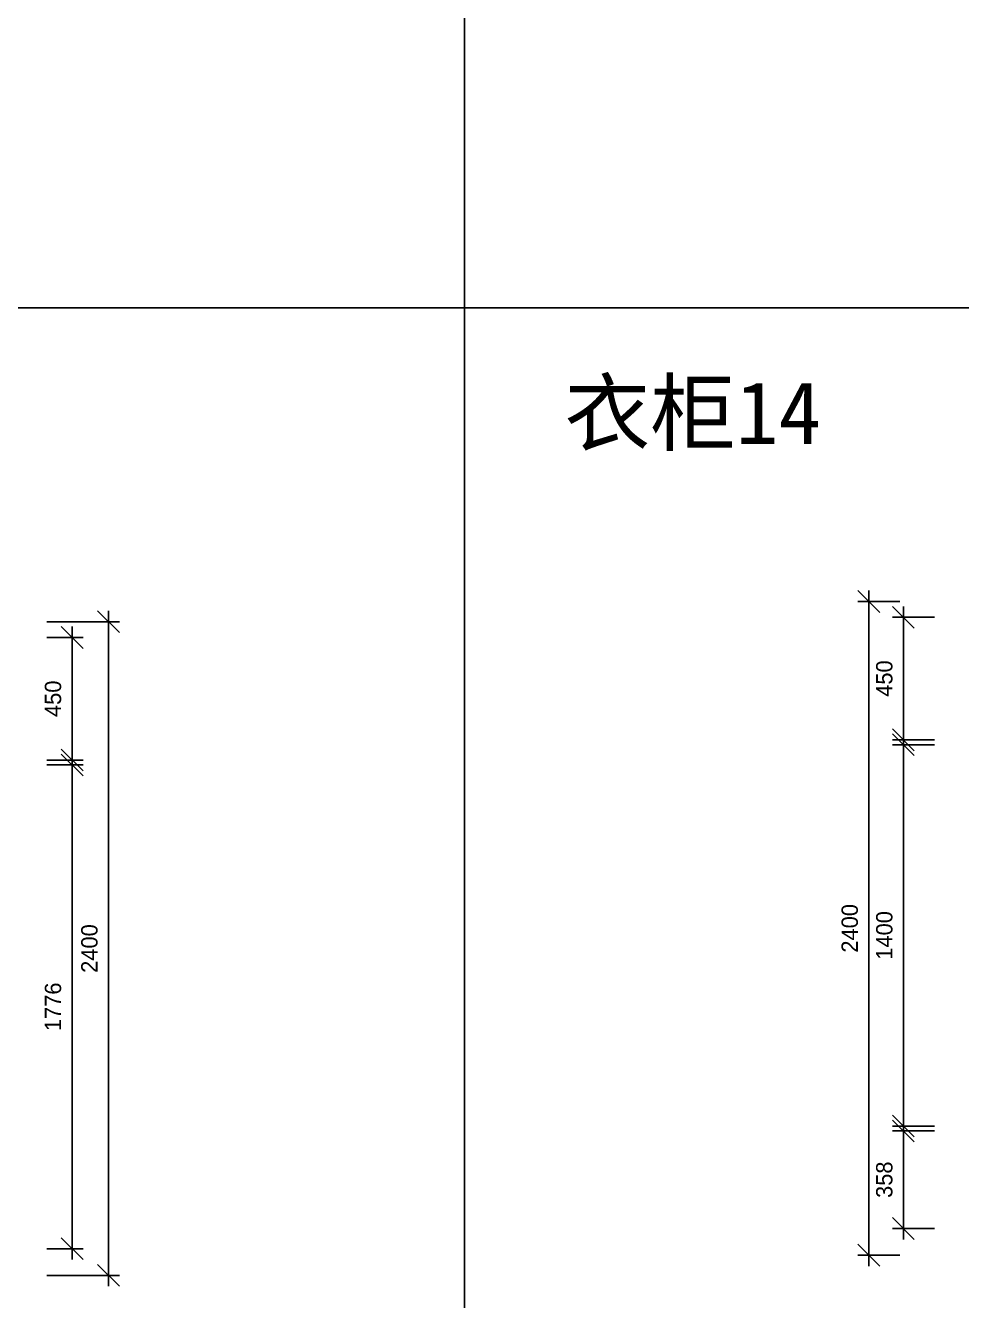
# Model space of a CAD drawing. Header units: millimetres. Extents: x 24776 to 57176, y -19492 to 15017.
# Drawn here: x 42605 to 46041, y -7083 to -2402 of the extents above; entities that cross this region are included whole.
import ezdxf

# ---------------------------------------------------------------- set-up
doc = ezdxf.new("R2010")
doc.units = ezdxf.units.MM
doc.header["$PDMODE"] = 3
doc.layers.add('ID-furniture', color=7, linetype='Continuous')
doc.styles.add('ARIAL', font='simhei.ttf')
doc.styles.add('RomanS', font='')
doc.styles.get('RomanS').set_extended_font_data('YouYuan')
doc.dimstyles.new('SC40', dxfattribs={"dimtxt": 60, "dimasz": 80, "dimexe": 40, "dimexo": 40, "dimgap": 40, "dimtad": 1, "dimdec": 0, "dimzin": 0, "dimdsep": 46, "dimtxsty": 'RomanS', "dimblk": 'OBLIQUE', "dimcen": 0, "dimdle": 40, "dimclrd": 9, "dimclre": 9, "dimclrt": 4, "dimadec": 0, "dimazin": 0, "dimtfac": 1, "dimtdec": 0, "dimtix": 1, "dimtmove": 2, "dimatfit": 1, "dimldrblk": 'DOT', "dimfxl": 1, "dimtolj": 1, "dimtzin": 0, "dimlwd": -1, "dimlwe": -1, "dimarcsym": 0})

# ---------------------------------------------------------------- blocks, each defined once
blk = doc.blocks.new('_Oblique')
at = {"color": 0, "linetype": 'ByBlock', "lineweight": -2}
blk.add_line((-0.5, -0.5), (0.5, 0.5), dxfattribs=at)
blk = doc.blocks.new('*D374')
at = {"color": 9, "transparency": 16777216}
for p, q in [((42909.8, -4550.9), (42909.8, -7030.9)), ((42683.2, -4590.9), (42949.8, -4590.9)), ((42683.2, -6990.9), (42949.8, -6990.9))]:
    blk.add_line(p, q, dxfattribs=at)
at = {"layer": 'Defpoints', "color": 0, "transparency": 16777216}
for p in [(42643.2, -4590.9), (42643.2, -6990.9), (42909.8, -6990.9)]:
    blk.add_point(p, dxfattribs=at)
at = {"color": 9, "transparency": 16777216, "xscale": 80, "yscale": 80, "zscale": 80}
for p, rotation in [((42909.8, -4590.9), 90), ((42909.8, -6990.9), 270)]:
    blk.add_blockref('_Oblique', p, dxfattribs=dict(at, rotation=rotation))
at = {"color": 4, "transparency": 16777216, "insert": (42839.8, -5790.9), "char_height": 60, "attachment_point": 5, "rotation": 90, "style": 'RomanS'}
blk.add_mtext('\\A1;2400', dxfattribs=at)
blk = doc.blocks.new('_Dot')
at = {"color": 0, "linetype": 'ByBlock', "lineweight": -2}
blk.add_line((-0.5, 0), (-1, 0), dxfattribs=at)
at = {"color": 0, "linetype": 'ByBlock', "const_width": 0.5}
blk.add_lwpolyline([(-0.25, 0, 1), (0.25, 0, 1)], format="xyb", close=True, dxfattribs=at)
blk = doc.blocks.new('*D385')
at = {"color": 9, "transparency": 16777216}
for p, q in [((42776.2, -4608.9), (42776.2, -5138.9)), ((42683.2, -4648.9), (42816.2, -4648.9)), ((42683.2, -5098.9), (42816.2, -5098.9))]:
    blk.add_line(p, q, dxfattribs=at)
at = {"layer": 'Defpoints', "color": 0, "transparency": 16777216}
for p in [(42643.2, -4648.9), (42643.2, -5098.9), (42776.2, -5098.9)]:
    blk.add_point(p, dxfattribs=at)
at = {"color": 9, "transparency": 16777216, "xscale": 80, "yscale": 80, "zscale": 80}
for p, rotation in [((42776.2, -4648.9), 90), ((42776.2, -5098.9), 270)]:
    blk.add_blockref('_Oblique', p, dxfattribs=dict(at, rotation=rotation))
at = {"color": 4, "transparency": 16777216, "insert": (42706.2, -4873.9), "char_height": 60, "attachment_point": 5, "rotation": 90, "style": 'RomanS'}
blk.add_mtext('\\A1;450', dxfattribs=at)
blk = doc.blocks.new('*D386')
at = {"color": 9, "transparency": 16777216}
for p, q in [((42776.2, -5076.9), (42776.2, -6932.9)), ((42683.2, -5116.9), (42816.2, -5116.9)), ((42683.2, -6892.9), (42816.2, -6892.9))]:
    blk.add_line(p, q, dxfattribs=at)
at = {"layer": 'Defpoints', "color": 0, "transparency": 16777216}
for p in [(42643.2, -5116.9), (42643.2, -6892.9), (42776.2, -6892.9)]:
    blk.add_point(p, dxfattribs=at)
at = {"color": 9, "transparency": 16777216, "xscale": 80, "yscale": 80, "zscale": 80}
for p, rotation in [((42776.2, -5116.9), 90), ((42776.2, -6892.9), 270)]:
    blk.add_blockref('_Oblique', p, dxfattribs=dict(at, rotation=rotation))
at = {"color": 4, "transparency": 16777216, "insert": (42706.2, -6004.9), "char_height": 60, "attachment_point": 5, "rotation": 90, "style": 'RomanS'}
blk.add_mtext('\\A1;1776', dxfattribs=at)
blk = doc.blocks.new('*D396')
at = {"color": 9, "transparency": 16777216}
for p, q in [((45701.3, -4476.7), (45701.3, -6956.7)), ((45814.5, -4516.7), (45661.3, -4516.7)), ((45814.5, -6916.7), (45661.3, -6916.7))]:
    blk.add_line(p, q, dxfattribs=at)
at = {"layer": 'Defpoints', "color": 0, "transparency": 16777216}
for p in [(45854.5, -4516.7), (45701.3, -6916.7), (45854.5, -6916.7)]:
    blk.add_point(p, dxfattribs=at)
at = {"color": 9, "transparency": 16777216, "xscale": 80, "yscale": 80, "zscale": 80}
for p, rotation in [((45701.3, -4516.7), 90), ((45701.3, -6916.7), 270)]:
    blk.add_blockref('_Oblique', p, dxfattribs=dict(at, rotation=rotation))
at = {"color": 4, "transparency": 16777216, "insert": (45631.3, -5716.7), "char_height": 60, "attachment_point": 5, "rotation": 90, "style": 'RomanS'}
blk.add_mtext('\\A1;2400', dxfattribs=at)
blk = doc.blocks.new('*D405')
at = {"color": 9, "transparency": 16777216}
for p, q in [((45828.2, -4534.7), (45828.2, -5064.7)), ((45941.9, -4574.7), (45788.2, -4574.7)), ((45941.9, -5024.7), (45788.2, -5024.7))]:
    blk.add_line(p, q, dxfattribs=at)
at = {"layer": 'Defpoints', "color": 0, "transparency": 16777216}
for p in [(45981.9, -4574.7), (45828.2, -5024.7), (45981.9, -5024.7)]:
    blk.add_point(p, dxfattribs=at)
at = {"color": 9, "transparency": 16777216, "xscale": 80, "yscale": 80, "zscale": 80}
for p, rotation in [((45828.2, -4574.7), 90), ((45828.2, -5024.7), 270)]:
    blk.add_blockref('_Oblique', p, dxfattribs=dict(at, rotation=rotation))
at = {"color": 4, "transparency": 16777216, "insert": (45758.2, -4799.7), "char_height": 60, "attachment_point": 5, "rotation": 90, "style": 'RomanS'}
blk.add_mtext('\\A1;450', dxfattribs=at)
blk = doc.blocks.new('*D406')
at = {"color": 9, "transparency": 16777216}
for p, q in [((45828.2, -5002.7), (45828.2, -6482.7)), ((45941.9, -5042.7), (45788.2, -5042.7)), ((45941.9, -6442.7), (45788.2, -6442.7))]:
    blk.add_line(p, q, dxfattribs=at)
at = {"layer": 'Defpoints', "color": 0, "transparency": 16777216}
for p in [(45981.9, -5042.7), (45828.2, -6442.7), (45981.9, -6442.7)]:
    blk.add_point(p, dxfattribs=at)
at = {"color": 9, "transparency": 16777216, "xscale": 80, "yscale": 80, "zscale": 80}
for p, rotation in [((45828.2, -5042.7), 90), ((45828.2, -6442.7), 270)]:
    blk.add_blockref('_Oblique', p, dxfattribs=dict(at, rotation=rotation))
at = {"color": 4, "transparency": 16777216, "insert": (45758.2, -5742.7), "char_height": 60, "attachment_point": 5, "rotation": 90, "style": 'RomanS'}
blk.add_mtext('\\A1;1400', dxfattribs=at)
blk = doc.blocks.new('*D407')
at = {"color": 9, "transparency": 16777216}
for p, q in [((45828.2, -6420.7), (45828.2, -6858.7)), ((45941.9, -6460.7), (45788.2, -6460.7)), ((45941.9, -6818.7), (45788.2, -6818.7))]:
    blk.add_line(p, q, dxfattribs=at)
at = {"layer": 'Defpoints', "color": 0, "transparency": 16777216}
for p in [(45981.9, -6460.7), (45828.2, -6818.7), (45981.9, -6818.7)]:
    blk.add_point(p, dxfattribs=at)
at = {"color": 9, "transparency": 16777216, "xscale": 80, "yscale": 80, "zscale": 80}
for p, rotation in [((45828.2, -6460.7), 90), ((45828.2, -6818.7), 270)]:
    blk.add_blockref('_Oblique', p, dxfattribs=dict(at, rotation=rotation))
at = {"color": 4, "transparency": 16777216, "insert": (45758.2, -6639.7), "char_height": 60, "attachment_point": 5, "rotation": 90, "style": 'RomanS'}
blk.add_mtext('\\A1;358', dxfattribs=at)

msp = doc.modelspace()

# ---------------------------------------------------------------- linework, layer by layer
at = {"color": 250}
for points in [[(37736.3, 4589.1), (44216.3, 4589.1), (44216.3, -3438.1), (37736.3, -3438.1)], [(44216.3, 4589.1), (50696.3, 4589.1), (50696.3, -3438.1), (44216.3, -3438.1)], [(37736.3, -3438.1), (44216.3, -3438.1), (44216.3, -11465.3), (37736.3, -11465.3)], [(44216.3, -3438.1), (50696.3, -3438.1), (50696.3, -11465.3), (44216.3, -11465.3)]]:
    msp.add_lwpolyline(points, close=True, dxfattribs=at)

# ---------------------------------------------------------------- texts
at = {"layer": 'ID-furniture', "insert": (44584.5, -3708.6), "char_height": 230.4, "attachment_point": 1, "style": 'ARIAL'}
msp.add_mtext('{\\fSimSun|b0|i0|c134|p2;衣柜14}', dxfattribs=at)

# ---------------------------------------------------------------- dimensions: what is measured, and where the dimension line sits
at = {"color": 255}
for base, p1, p2, picture, middle in [((45701.3, -6916.7), (45854.5, -4516.7), (45854.5, -6916.7), '*D396', (45631.3, -5716.7)), ((45828.2, -5024.7), (45981.9, -4574.7), (45981.9, -5024.7), '*D405', (45758.2, -4799.7)), ((42909.8, -6990.9), (42643.2, -4590.9), (42643.2, -6990.9), '*D374', (42839.8, -5790.9)), ((42776.2, -5098.9), (42643.2, -4648.9), (42643.2, -5098.9), '*D385', (42706.2, -4873.9)), ((45828.2, -6442.7), (45981.9, -5042.7), (45981.9, -6442.7), '*D406', (45758.2, -5742.7)), ((42776.2, -6892.9), (42643.2, -5116.9), (42643.2, -6892.9), '*D386', (42706.2, -6004.9)), ((45828.2, -6818.7), (45981.9, -6460.7), (45981.9, -6818.7), '*D407', (45758.2, -6639.7))]:
    dim = msp.add_linear_dim(base=base, p1=p1, p2=p2, angle=90, dimstyle='SC40', dxfattribs=at)
    dim.commit()
    dim.dimension.update_dxf_attribs({"geometry": picture, "text_midpoint": middle})

doc.saveas('drawing.dxf')
